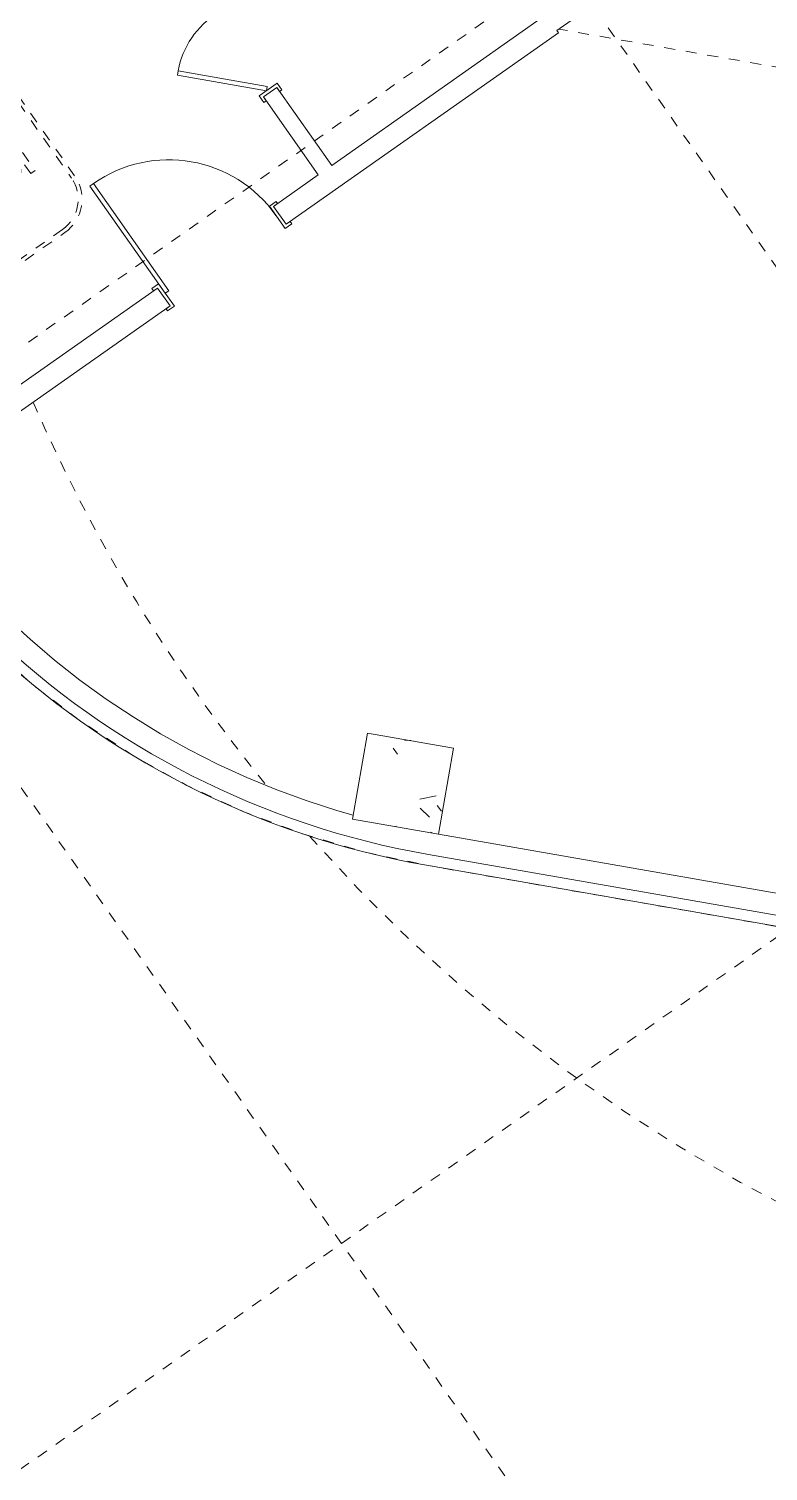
# Model space of a CAD drawing. Extents: x 274235 to 276654, y 142848 to 144425.
# Drawn here: x 276076.57 to 276083.34, y 143055.75 to 143068.96 of the extents above; entities that cross this region are included whole.
import ezdxf

# ---------------------------------------------------------------- set-up
doc = ezdxf.new("R2010")
doc.units = 0
doc.header["$LTSCALE"] = 1.5
for name, pattern in [('ACM-G-CENTER', [50.800000000000004, 31.75, -6.350000000000001, 6.350000000000001, -6.350000000000001]), ('ACM-G-HIDDEN2', [4.762500000000001, 3.175000000000001, -1.5875]), ('ATDASH', [1.5875000000000004, 0.7937500000000002, -0.7937500000000002]), ('DASH', [0.35, 0.25, -0.1]), ('Hidden 1_32_', [1.3890625, 0.7937500000000002, -0.5953125])]:
    doc.linetypes.add(name, pattern=pattern)
doc.layers.get('0').update_dxf_attribs({"linetype": 'CONTINUOUS', "lineweight": 0})
for name, color, linetype, lineweight in [('_ACM-A-DETL', 7, 'CONTINUOUS', 5), ('_ACM-A-DOOR', 1, 'CONTINUOUS', 5), ('_ACM-A-EQPM', 3, 'CONTINUOUS', 5), ('_ACM-A-FLOR-WDWK', 1, 'CONTINUOUS', 5), ('_ACM-A-GRID', 3, 'CONTINUOUS', 5), ('_ACM-A-WALL-FULL', 6, 'CONTINUOUS', 13), ('_ACM-S-STRU-CLOS', 5, 'CONTINUOUS', 5)]:
    doc.layers.add(name, color=color, linetype=linetype, lineweight=lineweight)

# ---------------------------------------------------------------- blocks, each defined once
blk = doc.blocks.new('M_Concrete-Rectangular-Column - 800 x 800mm-3674919-B1_Working')
at = {"layer": '_ACM-S-STRU-CLOS'}
h = blk.add_hatch(dxfattribs=at)
h.set_pattern_fill('FP_86', color=256, style=0, pattern_type=2)
h.set_pattern_definition([(49.99999999999999, (-840604.1240000001, -629604.566), (3643.681986006824, -318.7812880006761), [381, -4191]), (355, (-840604.1240000001, -629604.566), (-704.8562580461121, 3821.135846227694), [304.8, -3352.8]), (100.451, (-840300.484, -629631.131), (2938.852362929117, 3502.332152374178), [323.8, -3561.801]), (46.184, (-840604.1240000001, -628588.566), (5421.581919880712, -840.8554984886337), [571.5, -6286.5]), (96.636, (-840152.325, -628658.636), (4748.051319755933, 4948.551449789822), [485.7, -5342.701999999999]), (351.184, (-840604.1240000001, -628588.566), (4748.100788072627, 4948.506072045693), [457.2, -5029.2]), (21, (-840096.1240000001, -628842.566), (3032.287836333134, -2045.304476687058), [381, -4191]), (326, (-840096.1240000001, -628842.566), (1236.042244531653, 3683.761809559103), [304.8, -3352.8]), (71.45100000000001, (-839843.434, -629013.0079999999), (4268.342513760047, 1638.424823382678), [323.8, -3561.801]), (37.50000000000001, (-840604.1240000001, -629604.566), (61.77206501183639, 1691.100777463062), [167.64, -3144.52, 167.64, -6601.46]), (37.50000000000001, (-840604.1240000001, -629604.566), (61.77206501183639, 1691.100777463062), [-3479.8, -3235.96, 167.64, -3197.86]), (7.499999999999999, (-840604.1240000001, -629604.566), (1336.393250206115, 2003.61149636239), [167.64, -1772.92, 167.64, -4351.02]), (7.499999999999999, (-840604.1240000001, -629604.566), (1336.393250206115, 2003.61149636239), [-2108.2, -3068.32, 167.64, -1115.06]), (327.5, (-841736.964, -629604.566), (2711.817807077548, -114.578640950727), [167.64, -1102.36, -9220.2]), (327.5, (-841736.964, -629604.566), (2711.817807077548, -114.578640950727), [-1270, 167.64, -3794.76, -5257.8]), (327.5, (-841736.964, -629604.566), (2711.817807077548, -114.578640950727), [-5232.4, 167.64, -5090.16]), (317.5, (-842244.964, -629604.566), (2962.585592803855, 508.5334453662156), [167.64, -1483.36, 167.64, -6197.6]), (317.5, (-842244.964, -629604.566), (2962.585592803855, 508.5334453662156), [-1818.64, -2463.8, 167.64, -3566.16])])
h.paths.add_polyline_path([(400.0000000007407, -399.9999999994586), (400.0000000007407, 400.0000000005328), (-399.9999999992853, 400.0000000005328), (-399.9999999992853, -399.9999999994586)])
at = {"layer": '_ACM-A-DETL', "color": 250}
for p, q in [((400.0000000000002, 400.0000000000002), (-399.9999999999999, 400.0000000000002)), ((-399.9999999999999, 400.0000000000002), (-399.9999999999999, -399.9999999999999)), ((400.0000000000002, -399.9999999999999), (400.0000000000002, 400.0000000000002)), ((-399.9999999999999, -399.9999999999999), (400.0000000000002, -399.9999999999999))]:
    blk.add_line(p, q, dxfattribs=at)
blk = doc.blocks.new('BASEMENT20250512')
at = {"layer": '_ACM-A-DETL', "color": 250, "linetype": 'ACM-G-HIDDEN2'}
blk.add_line((864799.6651612703, 628904.5657271473), (840945.0403694324, 628904.5657271473), dxfattribs=at)
blk.add_arc((840945.0403694324, 636704.5657271473), 7800.000000000116, 135.0000000900752, 269.9999999999996, dxfattribs=at)
at = {"layer": '_ACM-S-STRU-CLOS'}
blk.add_blockref('M_Concrete-Rectangular-Column - 800 x 800mm-3674919-B1_Working', (840604.1240170263, 629604.5656973699), dxfattribs=at)
blk = doc.blocks.new('M_Concrete-Rectangular-Column - 800 x 800mm-3674919-F5_Working')
at = {"layer": '_ACM-S-STRU-CLOS'}
h = blk.add_hatch(dxfattribs=at)
h.set_pattern_fill('FP_10', color=256, style=0, pattern_type=2)
h.set_pattern_definition([(49.99999999999999, (-840604.1240000001, -629604.566), (1457.47235942743, -127.5124112941153), [152.4, -1676.4]), (355, (-840604.1240000001, -629604.566), (-281.9423214106538, 1528.454121820989), [121.92, -1341.12]), (100.451, (-840482.668, -629615.192), (1175.54117813264, 1400.932700546505), [129.52, -1424.721]), (46.184, (-840604.1240000001, -629198.166), (2168.632479325518, -336.3419224575734), [228.6, -2514.6]), (96.636, (-840423.405, -629226.194), (1899.220703450187, 1979.420801688256), [194.28, -2137.081]), (351.184, (-840604.1240000001, -629198.166), (1899.240117591927, 1979.402459470636), [182.88, -2011.68]), (21, (-840400.9240000001, -629299.7660000001), (1212.914804469988, -818.1214889162425), [152.4, -1676.4]), (326, (-840400.9240000001, -629299.7660000001), (494.4169517815951, 1473.504446177546), [121.92, -1341.12]), (71.45100000000001, (-840299.848, -629367.943), (1707.337131491297, 655.3696761195706), [129.52, -1424.721]), (37.50000000000001, (-840604.1240000001, -629604.566), (24.70938685064226, 676.4402371484604), [67.056, -1257.808, 67.056, -2640.584]), (37.50000000000001, (-840604.1240000001, -629604.566), (24.70938685064226, 676.4402371484604), [-1391.92, -1294.384, 67.056, -1279.144]), (7.499999999999999, (-840604.1240000001, -629604.566), (534.5577488708675, 801.4442541774883), [67.056, -709.168, 67.056, -1740.408]), (7.499999999999999, (-840604.1240000001, -629604.566), (534.5577488708675, 801.4442541774883), [-843.28, -1227.328, 67.056, -446.024]), (327.5, (-841057.26, -629604.566), (1084.727506429152, -45.83122648363428), [67.056, -440.944, 67.056, -3621.024]), (327.5, (-841057.26, -629604.566), (1084.727506429152, -45.83122648363428), [-575.056, -1517.904, 67.056, -2036.064]), (317.5, (-841260.46, -629604.566), (1185.034654813092, 203.4135379393795), [67.056, -593.344, 67.056, -2479.04]), (317.5, (-841260.46, -629604.566), (1185.034654813092, 203.4135379393795), [-727.456, -985.52, 67.056, -1426.464])])
h.paths.add_polyline_path([(400.0000000010179, -399.9999999993893), (400.0000000010179, 400.0000000006368), (-399.9999999989388, 400.0000000006714), (-399.9999999989388, -399.9999999993547)])
at = {"layer": '_ACM-A-DETL'}
for p, q in [((400.0000000000002, 400.0000000000002), (-399.9999999999999, 400.0000000000002)), ((-399.9999999999999, 400.0000000000002), (-399.9999999999999, -399.9999999999999)), ((400.0000000000002, -399.9999999999999), (400.0000000000002, 400.0000000000002)), ((-399.9999999999999, -399.9999999999999), (400.0000000000002, -399.9999999999999))]:
    blk.add_line(p, q, dxfattribs=at)
blk = doc.blocks.new('ACM_Door-Regular-Single - 1323_1200_ S-2217209-F5_Working')
at = {"layer": '_ACM-A-DOOR'}
for p, q in [((-695.0000000000084, 125), (-620.0000000000083, 125)), ((-695.0000000000084, 100), (-695.0000000000084, 125)), ((-650.0000000000102, 100), (-695.0000000000084, 100)), ((-650.0000000000095, -100), (-650.0000000000095, 100)), ((-620.0000000000083, 125), (-620.0000000000093, -125)), ((619.9999999999918, 125), (694.9999999999918, 125)), ((619.9999999999898, -125), (619.9999999999918, 125)), ((649.99999999999, 100), (649.99999999999, -100)), ((694.9999999999918, 100), (649.99999999999, 100)), ((694.9999999999918, 125), (694.9999999999918, 100)), ((-695.0000000000056, -100), (-650.0000000000095, -100)), ((-695.0000000000056, -125), (-695.0000000000056, -100)), ((-620.0000000000093, -125), (-695.0000000000056, -125)), ((579.9999999999928, -1220), (579.9999999999928, -20.00000000000209)), ((579.9999999999928, -20.00000000000209), (619.9999999999918, -20.00000000000209)), ((619.9999999999918, -20.00000000000209), (619.9999999999918, -1219.428454762872)), ((694.9999999999933, -125), (619.9999999999898, -125)), ((649.9999999999906, -100), (694.9999999999936, -100)), ((694.9999999999936, -100), (694.9999999999936, -125)), ((579.9999999999928, -1220), (619.9999999999918, -1219.428454762872))]:
    blk.add_line(p, q, dxfattribs=at)
blk.add_arc((579.9999999999928, -20.00000000000006), 1200.000000000001, 180.0000000000001, 269.9999999999997, dxfattribs=at)
blk = doc.blocks.new('1020 Cubicle Curtain_ L Shaped - 1020 Cubicle Curtain_ L Shaped-V301-F5_Working')
at = {"layer": '_ACM-A-EQPM', "linetype": 'ATDASH'}
for p, q in [((15.87499999999748, -22.22500000000326), (142.8749999999979, -22.22500000000326)), ((142.874999999998, -73.02500000000366), (41.27499999999745, -73.02500000000366)), ((41.27499999999728, -123.8250000000033), (142.8749999999978, -123.8250000000033)), ((74.61250000000146, -22.22500000000057), (109.5375000000014, -22.22500000000057)), ((74.61250000000064, -22.2250000000028), (74.61250000000064, -2066.624999999997)), ((109.5375000000005, -2066.624999999997), (109.5375000000005, -22.2250000000028)), ((142.8749999999978, -174.6250000000037), (41.27499999999728, -174.6250000000037)), ((41.27499999999711, -225.4250000000033), (142.8749999999976, -225.4250000000033)), ((142.8749999999976, -276.2250000000037), (41.27499999999711, -276.2250000000037)), ((41.27499999999694, -327.0250000000033), (142.874999999997, -327.0250000000033)), ((1892.075000000001, -2404.762499999983), (447.6749999999892, -2404.762499999983)), ((447.6749999999886, -2439.687499999984), (1892.075000000001, -2439.687499999984)), ((1892.075000000001, -2439.687499999984), (1892.075000000001, -2404.762499999983))]:
    blk.add_line(p, q, dxfattribs=at)
for centre, radius, start, end in [((41.27499999999737, -98.42500000000332), 25.39999999999998, 89.99999999999977, 269.9999999999994), ((142.8749999999978, -47.62500000000367), 25.40000000000001, 269.9999999999998, 89.99999999999986), ((142.8749999999977, -149.2250000000037), 25.40000000000002, 269.9999999999998, 89.99999999999984), ((41.2749999999972, -200.0250000000033), 25.39999999999997, 89.99999999999974, 269.9999999999994), ((142.8749999999975, -250.8250000000037), 25.40000000000003, 269.9999999999998, 89.99999999999987), ((41.27499999999703, -301.6250000000033), 25.39999999999997, 89.99999999999979, 269.9999999999994), ((447.6749999999881, -2066.624999999996), 373.0624999999931, 179.9999999999997, 269.9999999999994), ((447.6749999999885, -2066.624999999996), 338.1374999999929, 179.9999999999997, 269.9999999999994)]:
    blk.add_arc(centre, radius, start, end, dxfattribs=at)
blk = doc.blocks.new('BED_patient1 - MMBE-010_2100D-2091575-F5_Working')
at = {"layer": '_ACM-A-FLOR-WDWK', "linetype": 'DASH'}
for p, q in [((-499.9999999999994, 2049.999999999985), (-499.9999999999994, 2099.999999999995)), ((-499.9999999999994, 2099.999999999995), (500.0000000000006, 2099.999999999995)), ((500.0000000000006, 2049.999999999985), (-499.9999999999995, 2049.999999999985)), ((-424.2000000000005, 1999.999999999996), (399.1999999999853, 1999.999999999996)), ((-250.0000000000059, 1999.999999999996), (-250.0000000000059, 2049.999999999985)), ((249.9999999999924, 1999.999999999996), (249.9999999999924, 2049.999999999985)), ((500.0000000000006, 2049.999999999985), (500.0000000000006, 2099.999999999995)), ((-449.9999999999994, 125.7999999999967), (-449.9999999999994, 1974.199999999998)), ((450.0000000000013, 1949.19999999998), (450.0000000000013, 150.8000000000028)), ((-449.9999999999994, 1839.999999999995), (-500.0000000000109, 1839.999999999995)), ((-500.0000000000109, 1839.999999999995), (-500.0000000000109, 1096.542690188577)), ((450.0000000000013, 1839.999999999993), (499.999999999995, 1839.999999999993)), ((499.999999999995, 1839.999999999993), (499.999999999995, 1096.542690188574)), ((-500.0000000000109, 1096.542690188577), (-449.9999999999994, 1096.542690188577)), ((499.999999999995, 1096.542690188574), (450.0000000000013, 1096.542690188574)), ((-449.9999999999994, 941.5426901885771), (-500.0000000000024, 941.5426901885771)), ((-500.0000000000024, 941.5426901885771), (-500.0000000000024, 370.8886535605588)), ((450.0000000000013, 941.5426901885738), (499.9999999999987, 941.5426901885738)), ((499.9999999999987, 941.5426901885738), (499.9999999999987, 370.8886535605588)), ((-449.9999999999994, 602.962281407213), (-133.0378331310425, 751.2246207115813)), ((-133.0378331310425, 751.2246207115813), (450.0000000000013, 518.215337154729)), ((-449.9999999999994, 603.1026323993726), (450.0000000000014, 500.8390521408846)), ((-350.000000000002, 149.9999999999999), (-350.000000000002, 482.6537028965953)), ((-350.000000000002, 482.6537028965953), (350.0000000000383, 482.6537028965953)), ((350.0000000000383, 482.6537028965953), (350.0000000000383, 149.9999999999999)), ((-500.0000000000024, 370.8886535605588), (-449.9999999999994, 370.8886535605588)), ((499.9999999999987, 370.8886535605588), (450.0000000000013, 370.8886535605588)), ((350.0000000000383, 149.9999999999999), (-350.000000000002, 149.9999999999999)), ((-499.9999999999994, 49.99999999999973), (-499.9999999999994, -1.353583911622991e-13)), ((-499.9999999999994, 49.99999999999973), (500.0000000000006, 49.99999999999973)), ((399.1999999999984, 99.99999999999987), (-424.2000000000024, 99.99999999999987)), ((-250.0000000000059, 49.99999999999973), (-250.0000000000059, 99.99999999999987)), ((249.9999999999924, 49.99999999999973), (249.9999999999924, 99.99999999999987)), ((500.0000000000006, 49.99999999999973), (500.0000000000006, -1.353583911622991e-13)), ((500.0000000000006, -1.353583911622991e-13), (-499.9999999999995, -1.353583911622991e-13))]:
    blk.add_line(p, q, dxfattribs=at)
for centre, radius, start, end in [((-424.2000000000006, 1974.199999999998), 25.79999999999819, 90, 180), ((399.1999999999853, 1949.19999999998), 50.80000000000019, 359.9999999999996, 89.99999999999997), ((399.1999999999983, 150.8000000000027), 50.79999999999998, 269.9999999999996, 359.9999999999997), ((-424.2000000000025, 125.7999999999967), 25.79999999999789, 179.9999999999999, 269.9999999999997)]:
    blk.add_arc(centre, radius, start, end, dxfattribs=at)
blk = doc.blocks.new('ACM_Door-Regular-Single-45D - 0923_800_ S-45-2486668-F5_Working')
at = {"layer": '_ACM-A-DOOR'}
for p, q in [((-495.0000000000083, 99.99999999999999), (-420.0000000000084, 99.99999999999999)), ((-495.0000000000083, 74.99999999999999), (-495.0000000000083, 99.99999999999999)), ((-450.0000000000101, 74.99999999999999), (-495.0000000000083, 74.99999999999999)), ((-450.0000000000095, -74.99999999999999), (-450.0000000000095, 74.99999999999999)), ((-420.0000000000084, 99.99999999999999), (-420.0000000000094, -99.99999999999999)), ((-193.9090327718665, -577.3404902775944), (391.7157287525134, 8.284271247444705)), ((419.9999999999918, -20.00000000000209), (391.7157287525134, 8.284271247444638)), ((419.9999999999919, 99.99999999999999), (494.9999999999919, 99.99999999999999)), ((419.9999999999896, -99.99999999999999), (419.9999999999919, 99.99999999999999)), ((449.9999999999899, 74.99999999999999), (449.9999999999899, -74.99999999999999)), ((494.9999999999919, 74.99999999999999), (449.9999999999899, 74.99999999999999)), ((494.9999999999919, 99.99999999999999), (494.9999999999919, 74.99999999999999)), ((-495.0000000000052, -74.99999999999999), (-450.0000000000095, -74.99999999999999)), ((-495.0000000000052, -99.99999999999999), (-495.0000000000052, -74.99999999999999)), ((-420.0000000000094, -99.99999999999999), (-495.0000000000052, -99.99999999999999)), ((419.9999999999918, -20.00000000000209), (-165.331761003769, -605.3317610044207)), ((494.9999999999938, -99.99999999999999), (419.9999999999896, -99.99999999999999)), ((449.9999999999905, -74.99999999999999), (494.9999999999938, -74.99999999999999)), ((494.9999999999938, -74.99999999999999), (494.9999999999938, -99.99999999999999))]:
    blk.add_line(p, q, dxfattribs=at)
blk.add_arc((379.9999999999927, -20.00000000000006), 800.0000000000006, 179.9999999999999, 227.0261339722246, dxfattribs=at)
blk = doc.blocks.new('5f0512')
at = {"layer": '_ACM-A-DETL', "linetype": 'Hidden 1_32_'}
blk.add_line((-155499.9995019924, -93749.99967244512), (-159379.7937897026, -93749.99967244512), dxfattribs=at)
for radius, start, end in [(14999.99999999998, 213.3522142087828, 229.10758239402), (15000.00000000009, 231.4367988652895, 308.0775907505337)]:
    blk.add_arc((-151007.4439850857, -89694.61528068653), radius, start, end, dxfattribs=at)
at = {"layer": '_ACM-A-GRID', "linetype": 'ACM-G-CENTER'}
for p, q in [((-171310.9733945205, -105044.783174193), (-117853.7008865735, -51587.5106662364)), ((-165371.2764325532, -110984.4801361597), (-111914.0039246064, -57527.20762820297)), ((-143733.8089282447, -108863.159792598), (-164098.4842264191, -88498.48449442722)), ((-149673.5058902112, -114802.8567545656), (-170038.1811883858, -94438.18145639496))]:
    blk.add_line(p, q, dxfattribs=at)
at = {"layer": '_ACM-A-WALL-FULL', "lineweight": 18}
for p, q in [((-159396.2240832829, -93766.4299660254), (-158759.8279533482, -93130.0338360907)), ((-159519.9678182459, -93642.68632754881), (-161215.4896747989, -95338.20818410197)), ((-161533.6877263333, -95939.24894811073), (-159378.5464137655, -93784.10763554298)), ((-159378.5464137655, -93784.10763554298), (-159396.2240832829, -93766.4299660254)), ((-161834.2081083909, -94719.48975051008), (-161940.2741255689, -94825.55576768809)), ((-161215.4896747989, -95338.20818410197), (-161834.2081083909, -94719.48975051008)), ((-161940.2741255689, -94825.55576768809), (-161321.5556919769, -95444.27420127997)), ((-161321.5556919769, -95444.27420127997), (-161675.1090825705, -95797.82759187347)), ((-161675.1090825705, -95797.82759187347), (-161533.6877263333, -95939.24894811073)), ((-162594.3478981131, -96717.06640741602), (-164719.0959439003, -98841.81445320323)), ((-162452.9265418758, -96858.48776365328), (-162594.3478981131, -96717.06640741602)), ((-164580.0321473861, -98985.59336916369), (-162452.9265418758, -96858.48776365328)), ((-155499.9995019925, -101199.9996426668), (-159199.9994342206, -101199.9996426668)), ((-159259.083081814, -101499.9996426668), (-135404.4582899766, -101499.9996426669))]:
    blk.add_line(p, q, dxfattribs=at)
at = {"layer": '_ACM-A-WALL-FULL'}
blk.add_line((-135404.4582899766, -101399.9996426669), (-159259.083081814, -101399.9996426667), dxfattribs=at)
at = {"layer": '_ACM-A-WALL-FULL', "lineweight": 18, "flags": 128}
blk.add_lwpolyline([(-160000.1434179442, -101163.298055617), (-160144.3402109635, -101147.5710465064), (-160437.2830329768, -101106.8778565351), (-160728.3935364974, -101054.666649932), (-161017.2190469438, -100991.0186337349), (-161303.3104437767, -100916.0327975658), (-161586.2228587142, -100829.8257596748), (-161865.5163673378, -100732.5315855813), (-162140.7566730097, -100624.3015795989), (-162411.51578204, -100505.3040495648), (-162677.3726690542, -100375.724045139), (-162937.91393153, -100235.7630700849), (-163192.7344324816, -100085.6387689711), (-163441.4379302952, -99925.58458878915), (-163683.6376947388, -99755.84941600531), (-163918.9571081849, -99576.69718961872), (-164147.0302511167, -99388.40649081883), (-164367.502471003, -99191.27010988619), (-164580.0293995042, -98985.59549454972)], dxfattribs=at)
at = {"layer": '_ACM-A-WALL-FULL', "lineweight": 18}
blk.add_arc((-159259.0830818139, -93699.99964266678), 7799.999999999938, 135, 270, dxfattribs=at)
at = {"layer": '_ACM-A-WALL-FULL'}
blk.add_arc((-159259.0830818139, -93699.99964266678), 7699.999999999891, 135, 270, dxfattribs=at)
at = {"layer": '_ACM-A-DOOR'}
for name, p, rotation in [('ACM_Door-Regular-Single-45D - 0923_800_ S-45-2486668-F5_Working', (-162205.4391685139, -94454.32470756525), 315.0000000000048), ('ACM_Door-Regular-Single - 1323_1200_ S-2217209-F5_Working', (-162064.0178122232, -96328.15767776326), 224.9999999999993)]:
    blk.add_blockref(name, p, dxfattribs=dict(at, rotation=rotation))
at = {"layer": '_ACM-A-EQPM', "rotation": 135.0000000000158}
blk.add_blockref('1020 Cubicle Curtain_ L Shaped - 1020 Cubicle Curtain_ L Shaped-V301-F5_Working', (-164927.8071737327, -97876.97591351788), dxfattribs=at)
at = {"layer": '_ACM-A-FLOR-WDWK', "rotation": 315.0000000000015}
blk.add_blockref('BED_patient1 - MMBE-010_2100D-2091575-F5_Working', (-165721.8527336643, -96980.78877904406), dxfattribs=at)
at = {"layer": '_ACM-S-STRU-CLOS'}
blk.add_blockref('M_Concrete-Rectangular-Column - 800 x 800mm-3674919-F5_Working', (-159599.9994342205, -100799.9996724442), dxfattribs=at)

msp = doc.modelspace()

# ---------------------------------------------------------------- block references
at = {"xscale": 0.0009999999999999994, "yscale": 0.001, "zscale": 0.001, "rotation": 350.1075696352769}
msp.add_blockref('BASEMENT20250512', (275143.7222229671, 142586.2208173259), dxfattribs=at)

# ---------------------------------------------------------------- next in the draw order: block references
msp.add_blockref('5f0512', (276254.5380815538, 143133.931731411), dxfattribs=at)

doc.saveas('drawing.dxf')
